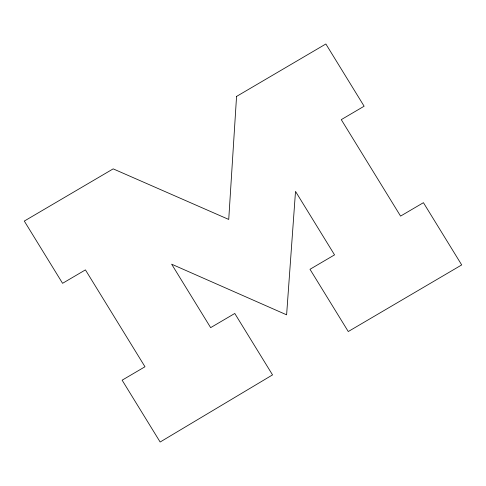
<?xml version="1.0" encoding="UTF-8"?>
<svg xmlns="http://www.w3.org/2000/svg" width="486" height="486" viewBox="0 0 486 486"><rect width="100%" height="100%" fill="white"/><g stroke="black" fill="none" stroke-linecap="round" stroke-linejoin="round"><path stroke-width="0.73" d="M236.554 96.428L228.73 219.447L113.183 168.867L24.3 221.069L62.573 283.314L85.427 269.888L144.986 366.76L122.126 380.186L160.143 442.017L272.537 374.888L234.774 313.47L210.651 327.637L171.637 264.184L286.612 314.825L295.512 191.393L334.544 254.877L309.995 269.293L348.268 331.537L461.7 264.925L423.428 202.68L400.573 216.1L341.269 119.641L364.123 106.215L325.863 43.983L236.554 96.428"/></g></svg>
